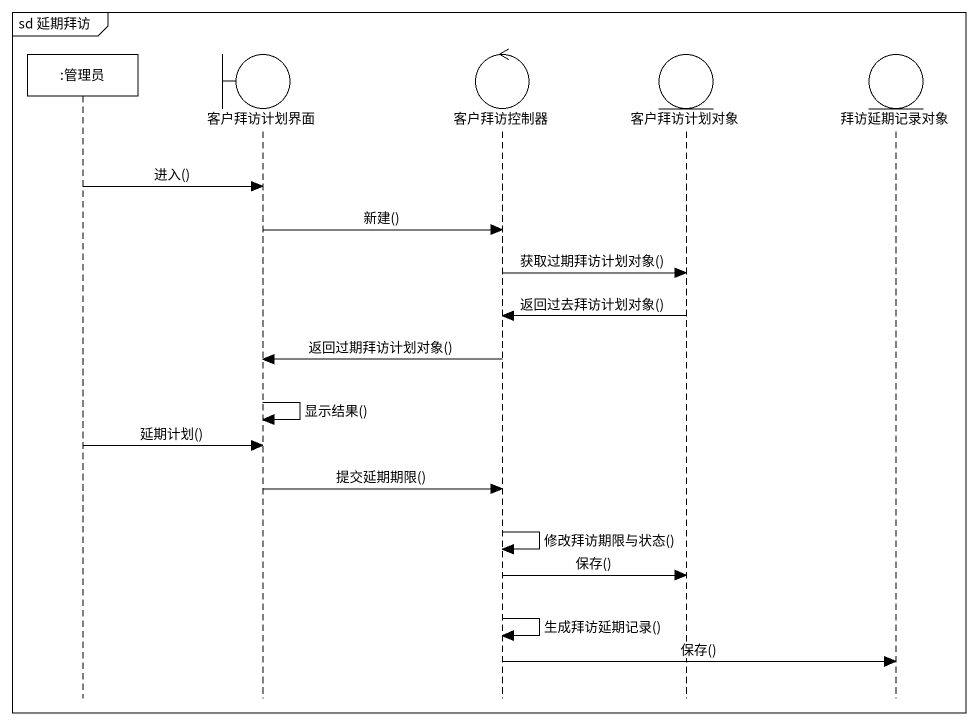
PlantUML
@startuml
mainframe sd 延期拜访
hide footbox
participant ":管理员" as 管理员
boundary 客户拜访计划界面
control 客户拜访控制器
entity 客户拜访计划对象
entity 拜访延期记录对象

管理员 -> 客户拜访计划界面 : 进入()
客户拜访计划界面 -> 客户拜访控制器 : 新建()
客户拜访控制器 -> 客户拜访计划对象 : 获取过期拜访计划对象()
客户拜访计划对象 -> 客户拜访控制器 : 返回过去拜访计划对象()
客户拜访控制器 -> 客户拜访计划界面 : 返回过期拜访计划对象()
客户拜访计划界面 -> 客户拜访计划界面 : 显示结果()
管理员 -> 客户拜访计划界面 : 延期计划()
客户拜访计划界面 -> 客户拜访控制器 : 提交延期期限()
客户拜访控制器 -> 客户拜访控制器 : 修改拜访期限与状态()
客户拜访控制器 -> 客户拜访计划对象 : 保存()
客户拜访控制器 -> 客户拜访控制器 : 生成拜访延期记录()
客户拜访控制器 -> 拜访延期记录对象 : 保存()
@enduml
